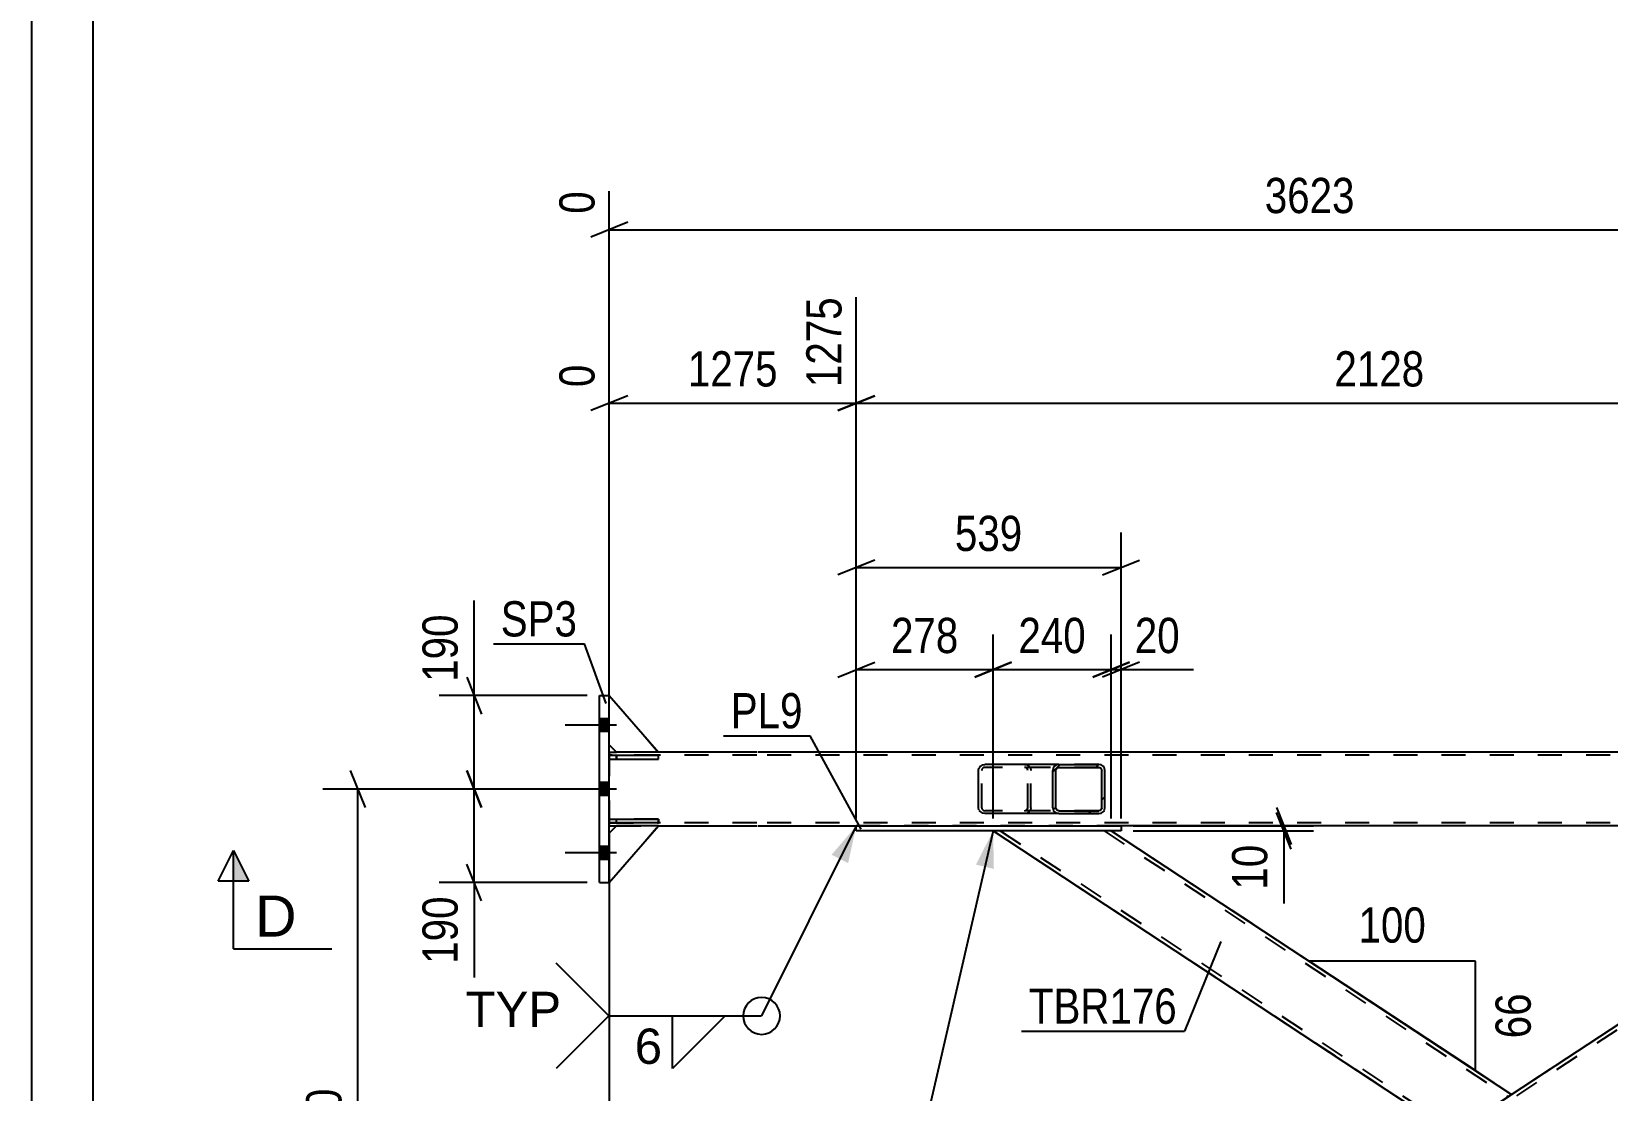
# Model space of a CAD drawing. Header units: millimetres. Extents: x -851 to 338, y -786 to 55.
# Drawn here: x -850.9 to -722.7, y -449 to -362.9 of the extents above; entities that cross this region are included whole.
import ezdxf

# ---------------------------------------------------------------- set-up
doc = ezdxf.new("R2010")
doc.units = ezdxf.units.MM
doc.linetypes.add('DXK_LINE_DOT2', pattern=[3.9198, 1.9599, -1.9599])
doc.styles.add('Arial', font='ARIAL.TTF', dxfattribs={"height": 0.2})
doc.styles.add('Arial Narrow', font='ARIALN.TTF', dxfattribs={"height": 0.2})

# ---------------------------------------------------------------- blocks, each defined once
blk = doc.blocks.new('Unknown-232933133-1133')
at = {"color": 5, "linetype": 'Continuous'}
for p, q in [((-850.92, 54.89), (-850.92, -786.11)), ((-845.92, 49.89), (-845.92, -781.11))]:
    blk.add_line(p, q, dxfattribs=at)
blk = doc.blocks.new('Bolt-232933133-2515 - 2503')
at = {"linetype": 'Continuous'}
for points in [[(-804.7, -418.74), (-804.7, -419.78), (-803.9, -419.78), (-803.9, -418.74)], [(-804.7, -418.74), (-804.7, -419.78), (-803.9, -419.78), (-803.9, -418.74)], [(-804.7, -418.74), (-804.7, -419.78), (-803.9, -419.78), (-803.9, -418.74)], [(-804.7, -423.94), (-804.7, -424.98), (-803.9, -424.98), (-803.9, -423.94)], [(-804.7, -423.94), (-804.7, -424.98), (-803.9, -424.98), (-803.9, -423.94)], [(-804.7, -429.14), (-804.7, -430.18), (-803.9, -430.18), (-803.9, -429.14)], [(-804.7, -429.14), (-804.7, -430.18), (-803.9, -430.18), (-803.9, -429.14)], [(-804.7, -429.14), (-804.7, -430.18), (-803.9, -430.18), (-803.9, -429.14)]]:
    blk.add_hatch(color=1, dxfattribs=at).paths.add_polyline_path(points)
at = {"color": 1, "linetype": 'Continuous'}
for p, q in [((-803.3, -419.26), (-807.5, -419.26)), ((-803.3, -419.26), (-807.5, -419.26)), ((-803.3, -419.26), (-807.5, -419.26)), ((-803.9, -418.74), (-804.7, -418.74)), ((-803.9, -418.74), (-804.7, -418.74)), ((-803.9, -418.74), (-804.7, -418.74)), ((-803.9, -419.78), (-804.7, -419.78)), ((-803.9, -419.78), (-804.7, -419.78)), ((-803.9, -419.78), (-804.7, -419.78)), ((-803.3, -424.46), (-807.5, -424.46)), ((-803.3, -424.46), (-807.5, -424.46)), ((-803.9, -423.94), (-804.7, -423.94)), ((-803.9, -423.94), (-804.7, -423.94)), ((-803.9, -424.98), (-804.7, -424.98)), ((-803.9, -424.98), (-804.7, -424.98)), ((-803.9, -429.14), (-804.7, -429.14)), ((-803.9, -429.14), (-804.7, -429.14)), ((-803.9, -429.14), (-804.7, -429.14)), ((-803.3, -429.66), (-807.5, -429.66)), ((-803.3, -429.66), (-807.5, -429.66)), ((-803.3, -429.66), (-807.5, -429.66)), ((-803.9, -430.18), (-804.7, -430.18)), ((-803.9, -430.18), (-804.7, -430.18)), ((-803.9, -430.18), (-804.7, -430.18))]:
    blk.add_line(p, q, dxfattribs=at)
blk = doc.blocks.new('Part-232933133-2524 - 2503')
at = {"color": 7, "linetype": 'DXK_LINE_DOT2'}
for p, q in [((-799.9, -426.9), (-803.9, -426.9)), ((-803.9, -426.9), (-803.9, -427.22)), ((-803.3, -427.22), (-803.3, -426.9)), ((-799.9, -427.22), (-799.9, -426.9)), ((-803.9, -427.22), (-799.9, -427.22))]:
    blk.add_line(p, q, dxfattribs=at)
blk = doc.blocks.new('Part-232933133-2525 - 2503')
at = {"color": 7, "linetype": 'DXK_LINE_DOT2'}
for p, q in [((-799.9, -421.7), (-803.9, -421.7)), ((-803.9, -421.7), (-803.9, -422.02)), ((-803.3, -421.7), (-803.3, -422.02)), ((-799.9, -422.02), (-799.9, -421.7)), ((-803.9, -422.02), (-799.9, -422.02))]:
    blk.add_line(p, q, dxfattribs=at)
blk = doc.blocks.new('Part-232933133-2526 - 2503')
at = {"color": 2, "linetype": 'Continuous'}
for p, q in [((-803.9, -427.22), (-803.9, -426.9)), ((-803.9, -426.9), (-799.9, -426.9)), ((-799.9, -426.9), (-799.9, -427.22)), ((-799.9, -427.22), (-803.9, -427.22))]:
    blk.add_line(p, q, dxfattribs=at)
at = {"color": 7, "linetype": 'DXK_LINE_DOT2'}
blk.add_line((-803.3, -427.22), (-803.3, -426.9), dxfattribs=at)
blk = doc.blocks.new('Part-232933133-2527 - 2503')
at = {"color": 2, "linetype": 'Continuous'}
for p, q in [((-803.9, -421.7), (-803.9, -422.02)), ((-803.9, -421.7), (-799.9, -421.7)), ((-799.9, -422.02), (-799.9, -421.7)), ((-803.9, -422.02), (-799.9, -422.02))]:
    blk.add_line(p, q, dxfattribs=at)
at = {"color": 7, "linetype": 'DXK_LINE_DOT2'}
blk.add_line((-803.3, -422.02), (-803.3, -421.7), dxfattribs=at)
blk = doc.blocks.new('Part-232933133-2528 - 2503')
at = {"color": 7, "linetype": 'DXK_LINE_DOT2'}
for p, q in [((-803.3, -427.46), (-803.9, -428.06)), ((-803.9, -432.06), (-799.9, -427.46)), ((-803.9, -428.06), (-803.9, -432.06)), ((-799.9, -427.46), (-803.3, -427.46))]:
    blk.add_line(p, q, dxfattribs=at)
blk = doc.blocks.new('Part-232933133-2529 - 2503')
at = {"color": 2, "linetype": 'Continuous'}
for p, q in [((-803.3, -427.46), (-803.9, -428.06)), ((-803.9, -432.06), (-799.9, -427.46)), ((-799.9, -427.46), (-803.3, -427.46))]:
    blk.add_line(p, q, dxfattribs=at)
at = {"color": 7, "linetype": 'DXK_LINE_DOT2'}
blk.add_line((-803.9, -428.06), (-803.9, -432.06), dxfattribs=at)
blk = doc.blocks.new('Part-232933133-2530 - 2503')
at = {"color": 7, "linetype": 'DXK_LINE_DOT2'}
for p, q in [((-803.9, -420.86), (-803.9, -416.86)), ((-803.9, -416.86), (-799.9, -421.46)), ((-803.3, -421.46), (-803.9, -420.86)), ((-799.9, -421.46), (-803.3, -421.46))]:
    blk.add_line(p, q, dxfattribs=at)
blk = doc.blocks.new('Part-232933133-2531 - 2503')
at = {"color": 2, "linetype": 'Continuous'}
for p, q in [((-803.9, -416.86), (-799.9, -421.46)), ((-803.3, -421.46), (-803.9, -420.86)), ((-799.9, -421.46), (-803.3, -421.46))]:
    blk.add_line(p, q, dxfattribs=at)
at = {"color": 7, "linetype": 'DXK_LINE_DOT2'}
blk.add_line((-803.9, -420.86), (-803.9, -416.86), dxfattribs=at)
blk = doc.blocks.new('Part-232933133-3057 - 2503')
at = {"linetype": 'Continuous'}
h = blk.add_hatch(dxfattribs=at)
h.set_pattern_fill('', scale=0.7, style=0, pattern_type=0)
h.set_pattern_definition([(45, (-767.7747, -426.1638), (-1.57154, 1.57154), [])])
h.paths.add_polyline_path([(-767.81, -425.98), (-767.77, -426.16), (-767.66, -426.32), (-767.5, -426.42), (-767.3, -426.46), (-764.07, -426.46), (-763.87, -426.42), (-763.71, -426.32), (-763.6, -426.16), (-763.56, -425.98), (-763.56, -422.94), (-763.6, -422.76), (-763.71, -422.6), (-763.87, -422.5), (-764.07, -422.46), (-767.3, -422.46), (-767.5, -422.5), (-767.66, -422.6), (-767.77, -422.76), (-767.81, -422.94)])
h.paths.add_polyline_path([(-767.54, -422.85), (-767.48, -422.77), (-767.4, -422.72), (-767.3, -422.7), (-764.07, -422.7), (-763.97, -422.72), (-763.89, -422.77), (-763.83, -422.85), (-763.81, -422.94), (-763.81, -425.98), (-763.83, -426.07), (-763.89, -426.15), (-763.97, -426.2), (-764.07, -426.22), (-767.3, -426.22), (-767.4, -426.2), (-767.48, -426.15), (-767.54, -426.07), (-767.56, -425.98), (-767.56, -422.94)])
at = {"color": 2, "linetype": 'Continuous'}
for p, q in [((-773.84, -422.94), (-773.81, -422.76)), ((-773.84, -425.98), (-773.84, -422.94)), ((-773.53, -422.5), (-773.33, -422.46)), ((-767.3, -422.46), (-773.33, -422.46)), ((-767.77, -422.76), (-767.81, -422.94)), ((-767.81, -425.98), (-767.81, -422.94)), ((-767.56, -422.94), (-767.54, -422.85)), ((-767.56, -425.98), (-767.56, -422.94)), ((-767.54, -422.85), (-767.48, -422.77)), ((-767.3, -422.46), (-767.5, -422.5)), ((-767.48, -422.77), (-767.4, -422.72)), ((-767.4, -422.72), (-767.3, -422.7)), ((-767.3, -422.46), (-764.07, -422.46)), ((-767.3, -422.7), (-764.07, -422.7)), ((-763.87, -422.5), (-764.07, -422.46)), ((-764.07, -422.7), (-763.97, -422.72)), ((-763.97, -422.72), (-763.89, -422.77)), ((-763.89, -422.77), (-763.83, -422.85)), ((-763.83, -422.85), (-763.81, -422.94)), ((-763.81, -425.98), (-763.81, -422.94)), ((-763.56, -422.94), (-763.6, -422.76)), ((-763.56, -425.98), (-763.56, -422.94)), ((-773.81, -426.16), (-773.84, -425.98)), ((-773.33, -426.46), (-773.53, -426.42)), ((-767.3, -426.46), (-773.33, -426.46)), ((-767.81, -425.98), (-767.77, -426.16)), ((-767.54, -426.07), (-767.56, -425.98)), ((-767.48, -426.15), (-767.54, -426.07)), ((-767.5, -426.42), (-767.3, -426.46)), ((-767.4, -426.2), (-767.48, -426.15)), ((-767.3, -426.22), (-767.4, -426.2)), ((-767.3, -426.22), (-764.07, -426.22)), ((-767.3, -426.46), (-764.07, -426.46)), ((-763.97, -426.2), (-764.07, -426.22)), ((-764.07, -426.46), (-763.87, -426.42)), ((-763.89, -426.15), (-763.97, -426.2)), ((-763.83, -426.07), (-763.89, -426.15)), ((-763.81, -425.98), (-763.83, -426.07)), ((-763.6, -426.16), (-763.56, -425.98))]:
    blk.add_line(p, q, dxfattribs=at)
at = {"color": 7, "linetype": 'DXK_LINE_DOT2'}
for p, q in [((-773.57, -422.85), (-773.59, -422.94)), ((-773.59, -425.98), (-773.59, -422.94)), ((-773.51, -422.77), (-773.57, -422.85)), ((-773.43, -422.72), (-773.51, -422.77)), ((-773.33, -422.7), (-773.43, -422.72)), ((-764.07, -422.7), (-773.33, -422.7)), ((-770.1, -422.46), (-769.9, -422.5)), ((-770, -422.72), (-770.1, -422.7)), ((-769.92, -422.77), (-770, -422.72)), ((-769.86, -422.85), (-769.92, -422.77)), ((-769.84, -422.94), (-769.86, -422.85)), ((-769.84, -425.98), (-769.84, -422.94)), ((-769.63, -422.76), (-769.59, -422.94)), ((-769.59, -425.98), (-769.59, -422.94)), ((-764.07, -422.46), (-767.3, -422.46)), ((-773.59, -425.98), (-773.57, -426.07)), ((-773.57, -426.07), (-773.51, -426.15)), ((-773.51, -426.15), (-773.43, -426.2)), ((-773.43, -426.2), (-773.33, -426.22)), ((-764.07, -426.22), (-773.33, -426.22)), ((-770.1, -426.22), (-770, -426.2)), ((-769.9, -426.42), (-770.1, -426.46)), ((-770, -426.2), (-769.92, -426.15)), ((-769.92, -426.15), (-769.86, -426.07)), ((-769.86, -426.07), (-769.84, -425.98)), ((-769.59, -425.98), (-769.63, -426.16)), ((-764.07, -426.46), (-767.3, -426.46))]:
    blk.add_line(p, q, dxfattribs=at)
at = {"color": 2, "linetype": 'Continuous'}
for centre, start, end in [((-773.35, -422.96), 110.7583, 155.68), ((-767.32, -422.96), 110.7583, 155.68), ((-764.05, -422.96), 24.32, 69.2417), ((-773.35, -425.96), 204.32, 249.2417), ((-767.32, -425.96), 204.32, 249.2417), ((-764.05, -425.96), 290.7583, 335.68)]:
    blk.add_arc(centre, 0.496, start, end, dxfattribs=at)
at = {"color": 7, "linetype": 'DXK_LINE_DOT2'}
for centre, start, end in [((-770.08, -422.96), 24.32, 69.2417), ((-770.08, -425.96), 290.7583, 335.68)]:
    blk.add_arc(centre, 0.496, start, end, dxfattribs=at)
blk = doc.blocks.new('Part-232933133-2602 - 2503')
at = {"color": 2, "linetype": 'Continuous'}
for p, q in [((-803.9, -421.46), (-803.3, -421.46)), ((-791.9, -421.46), (-799.9, -421.46)), ((-265, -421.46), (-791.8, -421.46)), ((-803.9, -427.46), (-803.3, -427.46)), ((-799.9, -427.46), (-791.9, -427.46)), ((-791.8, -427.46), (-783.8, -427.46)), ((-698.66, -427.46), (-762.25, -427.46))]:
    blk.add_line(p, q, dxfattribs=at)
at = {"color": 7, "linetype": 'DXK_LINE_DOT2'}
for p, q in [((-803.9, -421.46), (-803.9, -427.46)), ((-791.9, -421.7), (-803.9, -421.7)), ((-799.9, -421.46), (-803.3, -421.46)), ((-114.88, -421.7), (-791.8, -421.7)), ((-791.9, -427.22), (-803.9, -427.22)), ((-803.3, -427.46), (-799.9, -427.46)), ((-114.88, -427.22), (-791.8, -427.22)), ((-762.25, -427.46), (-783.8, -427.46))]:
    blk.add_line(p, q, dxfattribs=at)
blk = doc.blocks.new('Part-232933133-2709 - 2503')
at = {"color": 2, "linetype": 'Continuous'}
for p, q in [((-783.8, -427.86), (-783.8, -427.46)), ((-783.8, -427.46), (-762.25, -427.46)), ((-762.25, -427.86), (-783.8, -427.86)), ((-762.25, -427.46), (-762.25, -427.86))]:
    blk.add_line(p, q, dxfattribs=at)
blk = doc.blocks.new('Part-232933133-2873 - 2503')
at = {"color": 2, "linetype": 'Continuous'}
for p, q in [((-804.7, -432.06), (-804.7, -416.86)), ((-804.7, -416.86), (-803.9, -416.86)), ((-803.9, -432.06), (-803.9, -416.86)), ((-804.7, -432.06), (-803.9, -432.06))]:
    blk.add_line(p, q, dxfattribs=at)
blk = doc.blocks.new('Part-232933133-3047 - 2503')
at = {"color": 2, "linetype": 'Continuous'}
for p, q in [((-772.66, -427.86), (-735.26, -452.46)), ((-763.05, -427.86), (-730.46, -449.3)), ((-735.22, -452.44), (-731.04, -449.68)), ((-730.5, -449.33), (-731.04, -449.68)), ((-730.49, -449.32), (-730.5, -449.33))]:
    blk.add_line(p, q, dxfattribs=at)
at = {"color": 7, "linetype": 'DXK_LINE_DOT2'}
for p, q in [((-763.05, -427.86), (-772.66, -427.86)), ((-772.66, -427.86), (-735.26, -452.46)), ((-772.08, -427.86), (-734.97, -452.27)), ((-772.08, -427.86), (-734.97, -452.27)), ((-763.63, -427.86), (-730.75, -449.49)), ((-763.63, -427.86), (-730.75, -449.49)), ((-763.05, -427.86), (-763.05, -427.86)), ((-763.05, -427.86), (-730.46, -449.3)), ((-730.63, -449.41), (-731.04, -449.68)), ((-730.46, -449.3), (-730.49, -449.32)), ((-735.22, -452.44), (-735.26, -452.46)), ((-734.97, -452.27), (-734.95, -452.25)), ((-734.68, -452.08), (-734.68, -452.08)), ((-734.68, -452.08), (-734.68, -452.08))]:
    blk.add_line(p, q, dxfattribs=at)
blk = doc.blocks.new('Part-232933133-3052 - 2503')
at = {"color": 7, "linetype": 'DXK_LINE_DOT2'}
for p, q in [((-697.86, -427.86), (-773.2, -477.42)), ((-772.62, -477.42), (-697.28, -427.86)), ((-772.62, -477.42), (-697.28, -427.86)), ((-689.89, -427.86), (-697.86, -427.86)), ((-689.89, -427.86), (-689.89, -428.93)), ((-764.18, -477.42), (-689.89, -428.55)), ((-764.18, -477.42), (-689.89, -428.55)), ((-763.6, -477.42), (-689.89, -428.93)), ((-689.89, -428.55), (-689.89, -428.54)), ((-689.89, -428.54), (-689.89, -428.93)), ((-689.89, -428.55), (-689.89, -428.55)), ((-689.89, -428.93), (-689.89, -428.93)), ((-730.49, -449.32), (-735.22, -452.44)), ((-725.65, -452.46), (-730.46, -455.62)), ((-773.2, -477.42), (-773.2, -477.42)), ((-773.2, -477.42), (-763.6, -477.42))]:
    blk.add_line(p, q, dxfattribs=at)
at = {"color": 2, "linetype": 'Continuous'}
for p, q in [((-697.86, -427.86), (-730.49, -449.32)), ((-689.89, -427.86), (-689.89, -428.54)), ((-689.89, -428.93), (-725.65, -452.46)), ((-735.22, -452.44), (-773.2, -477.42)), ((-730.46, -455.62), (-763.6, -477.42))]:
    blk.add_line(p, q, dxfattribs=at)
blk = doc.blocks.new('StraightDimension-232933133-3901 - 2503')
at = {"color": 7, "linetype": 'Continuous'}
for p, q in [((-783.8, -426.46), (-783.8, -403.6)), ((-762.25, -426.46), (-762.25, -403.6)), ((-782.3, -405.85), (-785.3, -407.05)), ((-783.8, -406.45), (-762.25, -406.45)), ((-763.75, -407.05), (-760.75, -405.85))]:
    blk.add_line(p, q, dxfattribs=at)
at = {"color": 0}
blk.add_wipeout([(-769.68, -405.7), (-769.68, -401.5), (-776.37, -401.5), (-776.37, -405.7)], dxfattribs=at)
at = {"color": 3, "style": 'Arial Narrow'}
blk.add_text('539', height=2.863, dxfattribs=at).set_placement((-775.77, -405.1))
blk = doc.blocks.new('StraightDimension-232933133-32987 - 2503')
at = {"color": 7, "linetype": 'Continuous'}
for p, q in [((-763.05, -426.86), (-763.05, -411.9)), ((-762.25, -426.86), (-762.25, -411.9)), ((-764.55, -415.35), (-761.55, -414.15)), ((-760.75, -414.15), (-763.75, -415.35)), ((-763.05, -414.75), (-762.25, -414.75)), ((-762.25, -414.75), (-756.34, -414.75)), ((-762.25, -414.75), (-756.34, -414.75))]:
    blk.add_line(p, q, dxfattribs=at)
at = {"color": 0}
blk.add_wipeout([(-756.87, -414), (-756.87, -409.8), (-761.73, -409.8), (-761.73, -414)], dxfattribs=at)
at = {"color": 3, "style": 'Arial Narrow'}
blk.add_text('20', height=2.863, dxfattribs=at).set_placement((-761.13, -413.4))
blk = doc.blocks.new('StraightDimension-232933133-13952 - 2503')
at = {"color": 7, "linetype": 'Continuous'}
for p, q in [((-689.88, -418.06), (-689.88, -370.36)), ((-803.9, -420.86), (-803.9, -375.84)), ((-802.4, -378.37), (-805.4, -379.57)), ((-803.9, -378.97), (-689.88, -378.97)), ((-691.38, -379.57), (-688.38, -378.37))]:
    blk.add_line(p, q, dxfattribs=at)
at = {"color": 0}
blk.add_wipeout([(-742.63, -378.22), (-742.63, -374.02), (-751.15, -374.02), (-751.15, -378.22)], dxfattribs=at)
at = {"color": 3, "style": 'Arial Narrow'}
blk.add_text('3623', height=2.863, dxfattribs=at).set_placement((-750.55, -377.62))
at = {"color": 0, "linetype": 'Continuous'}
for points in [[(-690.48, -369.76), (-694.68, -369.76), (-694.68, -378.27), (-690.48, -378.27)], [(-804.5, -375.24), (-808.7, -375.24), (-808.7, -378.27), (-804.5, -378.27)]]:
    blk.add_wipeout(points, dxfattribs=at)
at = {"color": 3, "linetype": 'Continuous', "style": 'Arial Narrow'}
for s, height, p in [('3623', 2.863, (-691.08, -377.67)), ('0', 2.86, (-805.1, -377.67))]:
    blk.add_text(s, height=height, rotation=90.0002, dxfattribs=at).set_placement(p)
blk = doc.blocks.new('StraightDimension-232933133-3836 - 2503')
at = {"color": 7, "linetype": 'Continuous'}
for p, q in [((-803.9, -428.46), (-803.9, -458.04)), ((-810.47, -476.82), (-810.47, -452.79)), ((-811.97, -456.24), (-808.97, -455.04)), ((-802.4, -455.04), (-805.4, -456.24)), ((-810.47, -455.64), (-818.2, -455.64)), ((-810.47, -455.64), (-818.2, -455.64)), ((-810.47, -455.64), (-803.9, -455.64))]:
    blk.add_line(p, q, dxfattribs=at)
at = {"color": 0}
blk.add_wipeout([(-810.99, -454.89), (-810.99, -450.69), (-817.68, -450.69), (-817.68, -454.89)], dxfattribs=at)
at = {"color": 3, "style": 'Arial Narrow'}
blk.add_text('164', height=2.863, dxfattribs=at).set_placement((-817.08, -454.29))
blk = doc.blocks.new('StraightDimension-232933133-32988 - 2503')
at = {"color": 7, "linetype": 'Continuous'}
for p, q in [((-772.66, -426.86), (-772.66, -411.9)), ((-763.05, -426.86), (-763.05, -411.9)), ((-774.16, -415.35), (-771.16, -414.15)), ((-761.55, -414.15), (-764.55, -415.35)), ((-772.66, -414.75), (-763.05, -414.75))]:
    blk.add_line(p, q, dxfattribs=at)
at = {"color": 0}
blk.add_wipeout([(-764.51, -414), (-764.51, -409.8), (-771.2, -409.8), (-771.2, -414)], dxfattribs=at)
at = {"color": 3, "style": 'Arial Narrow'}
blk.add_text('240', height=2.863, dxfattribs=at).set_placement((-770.6, -413.4))
blk = doc.blocks.new('StraightDimension-232933133-34381 - 2503')
at = {"color": 7, "linetype": 'Continuous'}
for p, q in [((-783.8, -426.46), (-783.8, -384.46)), ((-698.66, -426.46), (-698.66, -384.46)), ((-782.3, -392.47), (-785.3, -393.67)), ((-783.8, -393.07), (-698.66, -393.07)), ((-700.16, -393.67), (-697.16, -392.47))]:
    blk.add_line(p, q, dxfattribs=at)
at = {"color": 0}
blk.add_wipeout([(-736.97, -392.32), (-736.97, -388.12), (-745.48, -388.12), (-745.48, -392.32)], dxfattribs=at)
at = {"color": 3, "style": 'Arial Narrow'}
blk.add_text('2128', height=2.863, dxfattribs=at).set_placement((-744.88, -391.72))
at = {"color": 0, "linetype": 'Continuous'}
blk.add_wipeout([(-699.26, -383.86), (-703.46, -383.86), (-703.46, -392.37), (-699.26, -392.37)], dxfattribs=at)
at = {"color": 3, "linetype": 'Continuous', "style": 'Arial Narrow'}
blk.add_text('3403', height=2.863, rotation=90.0002, dxfattribs=at).set_placement((-699.86, -391.77))
blk = doc.blocks.new('StraightDimension-232933133-3342 - 2503')
at = {"color": 7, "linetype": 'Continuous'}
for p, q in [((-815.49, -422.96), (-814.29, -425.96)), ((-805.7, -424.46), (-817.74, -424.46)), ((-814.89, -432.06), (-814.89, -424.46)), ((-814.29, -433.56), (-815.49, -430.56)), ((-805.7, -432.06), (-817.74, -432.06)), ((-814.89, -432.06), (-814.89, -439.79)), ((-814.89, -432.06), (-814.89, -439.79))]:
    blk.add_line(p, q, dxfattribs=at)
at = {"color": 0}
blk.add_wipeout([(-815.64, -432.59), (-819.84, -432.59), (-819.84, -439.27), (-815.64, -439.27)], dxfattribs=at)
at = {"color": 3, "style": 'Arial Narrow'}
blk.add_text('190', height=2.863, rotation=90.0002, dxfattribs=at).set_placement((-816.24, -438.67))
blk = doc.blocks.new('StraightDimension-232933133-3334 - 2503')
at = {"color": 7, "linetype": 'Continuous'}
for p, q in [((-814.89, -416.86), (-814.89, -409.13)), ((-814.89, -416.86), (-814.89, -409.13)), ((-815.49, -415.36), (-814.29, -418.36)), ((-805.7, -416.86), (-817.74, -416.86)), ((-814.89, -424.46), (-814.89, -416.86)), ((-814.29, -425.96), (-815.49, -422.96)), ((-805.7, -424.46), (-817.74, -424.46))]:
    blk.add_line(p, q, dxfattribs=at)
at = {"color": 0}
blk.add_wipeout([(-815.64, -409.65), (-819.84, -409.65), (-819.84, -416.34), (-815.64, -416.34)], dxfattribs=at)
at = {"color": 3, "style": 'Arial Narrow'}
blk.add_text('190', height=2.863, rotation=90.0002, dxfattribs=at).set_placement((-816.24, -415.74))
blk = doc.blocks.new('StraightDimension-232933133-32989 - 2503')
at = {"color": 7, "linetype": 'Continuous'}
for p, q in [((-783.8, -426.86), (-783.8, -411.9)), ((-772.66, -426.86), (-772.66, -411.9)), ((-785.3, -415.35), (-782.3, -414.15)), ((-771.16, -414.15), (-774.16, -415.35)), ((-783.8, -414.75), (-772.66, -414.75))]:
    blk.add_line(p, q, dxfattribs=at)
at = {"color": 0}
blk.add_wipeout([(-774.88, -414), (-774.88, -409.8), (-781.57, -409.8), (-781.57, -414)], dxfattribs=at)
at = {"color": 3, "style": 'Arial Narrow'}
blk.add_text('278', height=2.863, dxfattribs=at).set_placement((-780.97, -413.4))
blk = doc.blocks.new('StraightDimension-232933133-3362 - 2503')
at = {"color": 7, "linetype": 'Continuous'}
for p, q in [((-749.6, -425.96), (-748.4, -428.96)), ((-748.4, -429.36), (-749.6, -426.36)), ((-761.25, -427.46), (-746.6, -427.46)), ((-761.25, -427.86), (-746.6, -427.86)), ((-749, -427.86), (-749, -427.46)), ((-749, -427.86), (-749, -433.77)), ((-749, -427.86), (-749, -433.77))]:
    blk.add_line(p, q, dxfattribs=at)
at = {"color": 0}
blk.add_wipeout([(-749.75, -428.39), (-753.95, -428.39), (-753.95, -433.24), (-749.75, -433.24)], dxfattribs=at)
at = {"color": 3, "style": 'Arial Narrow'}
blk.add_text('10', height=2.863, rotation=90.0002, dxfattribs=at).set_placement((-750.35, -432.64))
blk = doc.blocks.new('StraightDimension-232933133-4538 - 2503')
at = {"color": 7, "linetype": 'Continuous'}
for p, q in [((-823.75, -425.96), (-824.95, -422.96)), ((-805.7, -424.46), (-827.2, -424.46)), ((-824.35, -480.46), (-824.35, -424.46)), ((-824.95, -478.96), (-823.75, -481.96)), ((-812.11, -480.46), (-827.2, -480.46))]:
    blk.add_line(p, q, dxfattribs=at)
at = {"color": 0}
blk.add_wipeout([(-825.1, -448.2), (-829.3, -448.2), (-829.3, -456.72), (-825.1, -456.72)], dxfattribs=at)
at = {"color": 3, "style": 'Arial Narrow'}
blk.add_text('1400', height=2.863, rotation=90.0002, dxfattribs=at).set_placement((-825.7, -456.12))
blk = doc.blocks.new('StraightDimension-232933133-34382 - 2503')
at = {"color": 7, "linetype": 'Continuous'}
for p, q in [((-783.8, -426.46), (-783.8, -384.46)), ((-803.9, -420.46), (-803.9, -389.94)), ((-802.4, -392.47), (-805.4, -393.67)), ((-803.9, -393.07), (-783.8, -393.07)), ((-785.3, -393.67), (-782.3, -392.47))]:
    blk.add_line(p, q, dxfattribs=at)
at = {"color": 0}
blk.add_wipeout([(-789.59, -392.32), (-789.59, -388.12), (-798.1, -388.12), (-798.1, -392.32)], dxfattribs=at)
at = {"color": 3, "style": 'Arial Narrow'}
blk.add_text('1275', height=2.863, dxfattribs=at).set_placement((-797.5, -391.72))
at = {"color": 0, "linetype": 'Continuous'}
for points in [[(-784.4, -383.86), (-788.6, -383.86), (-788.6, -392.37), (-784.4, -392.37)], [(-804.5, -389.34), (-808.7, -389.34), (-808.7, -392.37), (-804.5, -392.37)]]:
    blk.add_wipeout(points, dxfattribs=at)
at = {"color": 3, "linetype": 'Continuous', "style": 'Arial Narrow'}
for s, height, p in [('1275', 2.863, (-785, -391.77)), ('0', 2.86, (-805.1, -391.77))]:
    blk.add_text(s, height=height, rotation=90.0002, dxfattribs=at).set_placement(p)
blk = doc.blocks.new('AngleDimension-232933133-58640 - 2503')
at = {"color": 7, "linetype": 'Continuous'}
for p, q in [((-747.58, -438.03), (-746.94, -438.45)), ((-733.41, -438.45), (-746.94, -438.45)), ((-733.41, -447.36), (-746.94, -438.45)), ((-733.41, -447.36), (-733.41, -438.45))]:
    blk.add_line(p, q, dxfattribs=at)
at = {"color": 0}
for points in [[(-736.83, -437.55), (-736.83, -433.35), (-743.52, -433.35), (-743.52, -437.55)], [(-728.31, -440.48), (-732.51, -440.48), (-732.51, -445.33), (-728.31, -445.33)]]:
    blk.add_wipeout(points, dxfattribs=at)
at = {"color": 3, "style": 'Arial Narrow'}
blk.add_text('100', height=2.863, dxfattribs=at).set_placement((-742.92, -436.95))
blk.add_text('66', height=2.863, rotation=90.0002, dxfattribs=at).set_placement((-728.91, -444.73))
blk = doc.blocks.new('Mark-232933133-3043 - 2503')
at = {"color": 0}
blk.add_wipeout([(-757.69, -443.55), (-757.69, -440.55), (-769.75, -440.55), (-769.75, -443.55)], dxfattribs=at)
blk.add_wipeout([(-757.69, -443.55), (-757.69, -440.55), (-769.75, -440.55), (-769.75, -443.55)], dxfattribs=at)
at = {"color": 30, "linetype": 'Continuous'}
for p in [(-754.13, -436.85), (-770.35, -444.15)]:
    blk.add_line(p, (-757.09, -444.15), dxfattribs=at)
at = {"color": 3, "style": 'Arial Narrow'}
blk.add_text('TBR176', height=2.863, dxfattribs=at).set_placement((-769.75, -443.55))
blk = doc.blocks.new('Mark-232933133-2705 - 2503')
at = {"color": 0}
blk.add_wipeout([(-788.16, -419.52), (-788.16, -416.52), (-794.01, -416.52), (-794.01, -419.52)], dxfattribs=at)
blk.add_wipeout([(-788.16, -419.52), (-788.16, -416.52), (-794.01, -416.52), (-794.01, -419.52)], dxfattribs=at)
at = {"color": 30, "linetype": 'Continuous'}
for p in [(-794.61, -420.12), (-783.4, -427.73)]:
    blk.add_line(p, (-787.56, -420.12), dxfattribs=at)
at = {"color": 3, "style": 'Arial Narrow'}
blk.add_text('PL9', height=2.863, dxfattribs=at).set_placement((-794.01, -419.52))
blk = doc.blocks.new('Mark-232933133-2869 - 2503')
at = {"color": 0}
blk.add_wipeout([(-806.52, -412.05), (-806.52, -409.05), (-812.73, -409.05), (-812.73, -412.05)], dxfattribs=at)
blk.add_wipeout([(-806.52, -412.05), (-806.52, -409.05), (-812.73, -409.05), (-812.73, -412.05)], dxfattribs=at)
at = {"color": 30, "linetype": 'Continuous'}
for p in [(-813.33, -412.65), (-804.15, -417.49)]:
    blk.add_line(p, (-805.92, -412.65), dxfattribs=at)
at = {"color": 3, "style": 'Arial Narrow'}
blk.add_text('SP3', height=2.863, dxfattribs=at).set_placement((-812.73, -412.05))
blk = doc.blocks.new('SectionMark-232933133-4716 - 2503')
at = {"linetype": 'Continuous'}
blk.add_hatch(color=6, dxfattribs=at).paths.add_polyline_path([(-833.22, -431.96), (-834.47, -431.96), (-834.47, -429.46)])
at = {"color": 6, "linetype": 'Continuous'}
for p, q in [((-835.72, -431.96), (-834.47, -429.46)), ((-834.47, -437.46), (-834.47, -429.46)), ((-834.47, -429.46), (-833.22, -431.96)), ((-833.22, -431.96), (-835.72, -431.96)), ((-834.47, -437.46), (-826.47, -437.46))]:
    blk.add_line(p, q, dxfattribs=at)
at = {"color": 0, "linetype": 'Continuous'}
blk.add_wipeout([(-829.35, -436.46), (-829.35, -432.96), (-832.72, -432.96), (-832.72, -436.46)], dxfattribs=at)
at = {"color": 3, "linetype": 'Continuous', "style": 'Arial'}
blk.add_text('D', height=3.34, dxfattribs=at).set_placement((-832.72, -436.46))
blk = doc.blocks.new('WeldMark-232933133-34501 - 2503')
at = {"linetype": 'Continuous'}
blk.add_hatch(color=30, dxfattribs=at).paths.add_polyline_path([(-785.81, -429.81), (-783.8, -427.46), (-784.46, -430.48)])
at = {"color": 30, "linetype": 'Continuous'}
for p in [(-783.8, -427.46), (-803.93, -442.91)]:
    blk.add_line(p, (-791.5, -442.91), dxfattribs=at)
at = {"color": 3, "linetype": 'Continuous'}
for p, q in [((-803.93, -442.91), (-808.21, -438.62)), ((-803.93, -442.91), (-808.21, -447.19)), ((-798.75, -442.91), (-794.46, -442.91)), ((-794.46, -442.91), (-798.75, -447.19)), ((-798.75, -447.19), (-798.75, -442.91))]:
    blk.add_line(p, q, dxfattribs=at)
for start, end in [(90, 270), (270, 90)]:
    blk.add_arc((-791.5, -442.91), 1.5, start, end, dxfattribs=at)
at = {"color": 0}
blk.add_wipeout([(-799.4, -447.01), (-799.4, -443.61), (-802.03, -443.61), (-802.03, -447.01)], dxfattribs=at)
at = {"color": 3, "style": 'Arial'}
blk.add_text('6', height=2.87, dxfattribs=at).set_placement((-801.83, -446.81))
at = {"color": 0, "linetype": 'Continuous'}
blk.add_wipeout([(-807.83, -443.81), (-807.83, -440.81), (-815.6, -440.81), (-815.6, -443.81)], dxfattribs=at)
blk.add_wipeout([(-807.83, -443.81), (-807.83, -440.81), (-815.6, -440.81), (-815.6, -443.81)], dxfattribs=at)
at = {"color": 3, "linetype": 'Continuous', "style": 'Arial'}
blk.add_text('TYP', height=2.865, dxfattribs=at).set_placement((-815.6, -443.81))
blk = doc.blocks.new('WeldMark-232933133-70799 - 2503')
at = {"linetype": 'Continuous'}
blk.add_hatch(color=30, dxfattribs=at).paths.add_polyline_path([(-774.06, -430.61), (-772.66, -427.86), (-772.6, -430.95)])
at = {"color": 30, "linetype": 'Continuous'}
for p in [(-772.66, -427.86), (-791.23, -454.48)]:
    blk.add_line(p, (-778.8, -454.48), dxfattribs=at)
at = {"color": 3, "linetype": 'Continuous'}
for p, q in [((-791.23, -454.48), (-795.51, -450.19)), ((-791.23, -454.48), (-795.51, -458.76)), ((-785.62, -454.48), (-782.19, -458.76)), ((-785.62, -454.48), (-785.62, -458.76))]:
    blk.add_line(p, q, dxfattribs=at)
for start, end in [(90, 270), (270, 90)]:
    blk.add_arc((-778.8, -454.48), 1.5, start, end, dxfattribs=at)
at = {"color": 0}
blk.add_wipeout([(-786.7, -458.58), (-786.7, -455.18), (-789.33, -455.18), (-789.33, -458.58)], dxfattribs=at)
at = {"color": 3, "style": 'Arial'}
blk.add_text('8', height=2.87, dxfattribs=at).set_placement((-789.13, -458.38))
at = {"color": 0, "linetype": 'Continuous'}
blk.add_wipeout([(-795.13, -455.38), (-795.13, -452.38), (-802.9, -452.38), (-802.9, -455.38)], dxfattribs=at)
blk.add_wipeout([(-795.13, -455.38), (-795.13, -452.38), (-802.9, -452.38), (-802.9, -455.38)], dxfattribs=at)
at = {"color": 3, "linetype": 'Continuous', "style": 'Arial'}
blk.add_text('TYP', height=2.865, dxfattribs=at).set_placement((-802.9, -455.38))

msp = doc.modelspace()

# ---------------------------------------------------------------- block references
for name in ['Unknown-232933133-1133', 'Part-232933133-2873 - 2503', 'Part-232933133-2530 - 2503', 'Part-232933133-2531 - 2503', 'Bolt-232933133-2515 - 2503', 'Part-232933133-2602 - 2503', 'Part-232933133-2525 - 2503', 'Part-232933133-2527 - 2503', 'Part-232933133-3057 - 2503', 'Part-232933133-2524 - 2503', 'Part-232933133-2526 - 2503', 'Part-232933133-2528 - 2503', 'Part-232933133-2529 - 2503', 'Part-232933133-2709 - 2503', 'Part-232933133-3052 - 2503', 'Part-232933133-3047 - 2503']:
    msp.add_blockref(name, (0, 0))

# ---------------------------------------------------------------- next in the draw order: block references
for name in ['StraightDimension-232933133-3901 - 2503', 'StraightDimension-232933133-3836 - 2503', 'Mark-232933133-3043 - 2503']:
    msp.add_blockref(name, (0, 0))

# ---------------------------------------------------------------- next in the draw order: block references
for name in ['StraightDimension-232933133-32987 - 2503', 'StraightDimension-232933133-3342 - 2503']:
    msp.add_blockref(name, (0, 0))

# ---------------------------------------------------------------- next in the draw order: block references
msp.add_blockref('StraightDimension-232933133-13952 - 2503', (0, 0))

# ---------------------------------------------------------------- next in the draw order: block references
for name in ['StraightDimension-232933133-3334 - 2503', 'StraightDimension-232933133-32988 - 2503']:
    msp.add_blockref(name, (0, 0))

# ---------------------------------------------------------------- next in the draw order: block references
for name in ['StraightDimension-232933133-34381 - 2503', 'StraightDimension-232933133-4538 - 2503']:
    msp.add_blockref(name, (0, 0))

# ---------------------------------------------------------------- next in the draw order: block references
for name in ['StraightDimension-232933133-32989 - 2503', 'StraightDimension-232933133-3362 - 2503']:
    msp.add_blockref(name, (0, 0))

# ---------------------------------------------------------------- next in the draw order: block references
for name in ['StraightDimension-232933133-34382 - 2503', 'AngleDimension-232933133-58640 - 2503']:
    msp.add_blockref(name, (0, 0))

# ---------------------------------------------------------------- next in the draw order: block references
for name in ['Mark-232933133-2869 - 2503', 'Mark-232933133-2705 - 2503', 'SectionMark-232933133-4716 - 2503']:
    msp.add_blockref(name, (0, 0))

# ---------------------------------------------------------------- next in the draw order: block references
msp.add_blockref('WeldMark-232933133-34501 - 2503', (0, 0))

# ---------------------------------------------------------------- next in the draw order: block references
msp.add_blockref('WeldMark-232933133-70799 - 2503', (0, 0))

doc.saveas('drawing.dxf')
